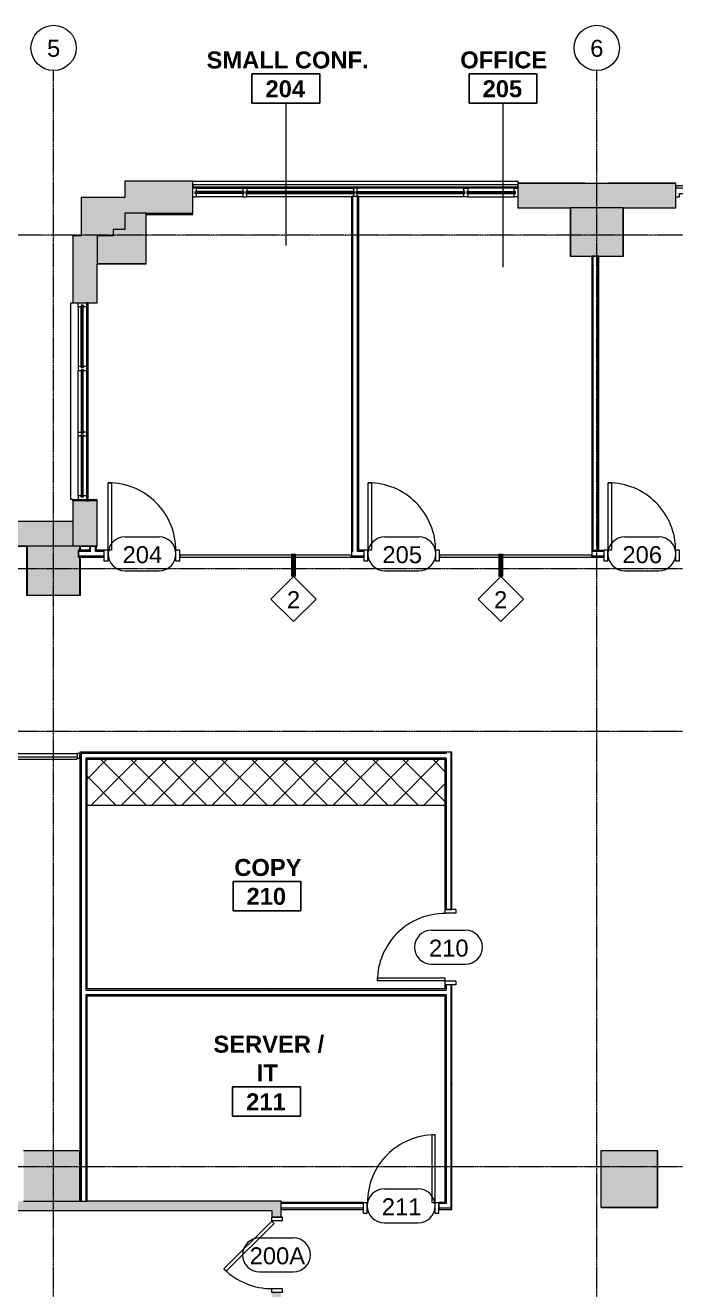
# Model space of a CAD drawing. Header units: inches. Extents: x 920 to 3559, y -583 to 5722.
# Drawn here: x 2613 to 2958, y 5051 to 5722 of the extents above; entities that cross this region are included whole.
import ezdxf

# ---------------------------------------------------------------- set-up
doc = ezdxf.new("R2010")
doc.units = ezdxf.units.IN
doc.header["$MEASUREMENT"] = 0
doc.linetypes.add('Grid Line 1_2_', pattern=[0.875, 0.5, -0.125, 0.125, -0.125])
for name, color, linetype, lineweight in [('1900 Duke Street_2nd Flr_LINKED_dwg', 8, 'Continuous', 9), ('A-AREA-IDEN', 2, 'Continuous', 9), ('A-COLS', 52, 'Continuous', 13), ('A-DOOR', 31, 'Continuous', 13), ('A-DOOR-FRAM', 31, 'Continuous', 20), ('A-DOOR-IDEN', 31, 'Continuous', 9), ('A-GLAZ-CURT', 52, 'Continuous', 9), ('A-GLAZ-CWMG', 51, 'Continuous', 9), ('A-WALL', 113, 'Continuous', 13), ('A-WALL-IDEN', 211, 'Continuous', 9), ('A-WALL-PATT', 111, 'Continuous', 13), ('AE-COLUMN', 7, 'Continuous', 9), ('AE-GLAZING', 7, 'Continuous', 9), ('AE-SILL', 7, 'Continuous', 9), ('AE-WALLS-PATT', 7, 'Continuous', 9), ('AE-WALLS-TENANT', 7, 'Continuous', 9), ('I-WALL', 2, 'Continuous', 13), ('Q-CASE', 31, 'Continuous', 9), ('S-GRID', 1, 'Continuous', 9), ('S-GRID-IDEN', 1, 'Continuous', 9)]:
    doc.layers.add(name, color=color, linetype=linetype, lineweight=lineweight)
doc.styles.add('Swis721 Lt BT', font='swissl.ttf', dxfattribs={"height": 9})
doc.styles.add('Swis721 Lt BT_B', font='', dxfattribs={"height": 9})
doc.styles.get('Swis721 Lt BT_B').set_extended_font_data('Swis721 Lt BT', bold=True)
pattern_1 = [(0, (-27928.1796, 0), (30.72, 7.68), [1.267, -21.773, 1.267, -21.773, -122.88]), (0, (-27928.1796, 0), (30.72, 7.68), [-46.08, 1.267, -44.813, 1.267, -21.773, -53.76]), (0, (-27928.1796, 0), (30.72, 7.68), [-115.2, 1.267, -14.093, 1.267, -37.133]), (120, (-27916.6596, 3.84), (-22.0110751, 22.7643004), [1.267, -21.773, 1.267, -21.773, -122.88]), (120, (-27916.6596, 3.84), (-22.0110751, 22.7643004), [-46.08, 1.267, -44.813, 1.267, -21.773, -53.76]), (120, (-27916.6596, 3.84), (-22.0110751, 22.7643004), [-115.2, 1.267, -14.093, 1.267, -37.133]), (240, (-27912.8196, 19.2), (-8.7089249, -30.4443004), [1.267, -21.773, 1.267, -21.773, -122.88]), (240, (-27912.8196, 19.2), (-8.7089249, -30.4443004), [-46.08, 1.267, -44.813, 1.267, -21.773, -53.76]), (240, (-27912.8196, 19.2), (-8.7089249, -30.4443004), [-115.2, 1.267, -14.093, 1.267, -37.133])]

# ---------------------------------------------------------------- blocks, each defined once
blk = doc.blocks.new('1900 Duke Street_2nd Flr_LINKED_dwg-5565117-FIRST FLOOR CONSTRUCTION')
at = {"layer": 'AE-COLUMN'}
blk.add_hatch(color=256, dxfattribs=at).paths.add_polyline_path([(1748.19, 715.93), (1778.19, 715.93), (1778.19, 745.93), (1778, 745.93), (1778, 716.1), (1748.19, 716.1)], flags=0)
at = {"layer": 'AE-WALLS-PATT'}
h = blk.add_hatch(color=256, dxfattribs=at)
h.paths.add_polyline_path([(1752, 1220.75), (1759.94, 1220.75), (1759.94, 1246.37), (1759.81, 1246.37), (1759.8, 1220.87), (1731.81, 1220.87), (1731.81, 1246.37), (1731.69, 1246.37), (1731.69, 1220.75), (1746.94, 1220.75)], flags=0)
h.paths.add_polyline_path([(1704, 1259.37), (1739.63, 1259.37), (1739.63, 1259.62), (1704, 1259.62)], flags=0)
h.paths.add_polyline_path([(1787.63, 1259.37), (1787.63, 1259.62), (1752, 1259.62), (1752, 1259.37), (1787.08, 1259.37)], flags=0)
h = blk.add_hatch(color=256, dxfattribs=at)
h.paths.add_polyline_path([(1504.67, 1216.75), (1506.81, 1216.75), (1506.81, 1216.87), (1480.91, 1216.87), (1480.91, 1216.75), (1495.56, 1216.75)], flags=0)
h.paths.add_polyline_path([(1531.56, 1242.87), (1531.56, 1243.62), (1506.81, 1243.62), (1506.81, 1242.87)], flags=0)
h = blk.add_hatch(color=256, dxfattribs=at)
h.paths.add_polyline_path([(1471.75, 1040.75), (1471.94, 1040.75), (1471.94, 1061), (1471.75, 1061), (1471.75, 1040.87), (1443.75, 1040.87), (1443.75, 1066.92), (1443.69, 1066.87), (1443.69, 1040.75), (1471.06, 1040.75)], flags=0)
h.paths.add_polyline_path([(1471.94, 1064.75), (1471.94, 1066.87), (1471.75, 1066.87), (1471.75, 1064.75)], flags=0)
h.paths.add_polyline_path([(1480.69, 1091), (1480.69, 1091.62), (1476.16, 1091.62), (1476.16, 1091), (1480.03, 1091)], flags=0)
h.paths.add_polyline_path([(1475.16, 1091), (1475.16, 1091.62), (1468, 1091.62), (1468, 1091), (1471.94, 1091)], flags=0)
at = {"layer": 'AE-COLUMN'}
for p, q in [((1748.19, 716.1), (1748.19, 715.93)), ((1754.19, 716.1), (1754.19, 715.93))]:
    blk.add_line(p, q, dxfattribs=at)
at = {"layer": 'AE-COLUMN', "flags": 128}
for points in [[(1748.19, 715.93), (1778.19, 715.93), (1778.19, 745.93), (1778, 745.93)], [(1748.19, 716.1), (1748.19, 715.93), (1778.19, 715.93), (1778.19, 745.93), (1778, 745.93)], [(1754.19, 715.93), (1778.19, 715.93), (1778.19, 739.93), (1778, 739.93)]]:
    blk.add_lwpolyline(points, dxfattribs=at)
at = {"layer": 'AE-GLAZING'}
for p, q in [((1558.69, 1254.92), (1532.81, 1254.92)), ((1533.19, 1254.92), (1533.19, 1254.32)), ((1558.19, 1255.12), (1533.56, 1255.12)), ((1558.31, 1254.32), (1558.31, 1254.92)), ((1617.28, 1254.92), (1559.69, 1254.92)), ((1560.06, 1254.32), (1560.06, 1254.92)), ((1616.91, 1254.32), (1616.91, 1254.92)), ((1618.28, 1254.92), (1675.87, 1254.92)), ((1618.66, 1254.32), (1618.66, 1254.92)), ((1675.37, 1256.87), (1618.78, 1256.87)), ((1618.78, 1255.12), (1675.37, 1255.12)), ((1675.5, 1254.32), (1675.5, 1254.92)), ((1676.87, 1254.92), (1702.75, 1254.92)), ((1677.25, 1254.32), (1677.25, 1254.92)), ((1677.37, 1255.12), (1702, 1255.12)), ((1702.37, 1254.92), (1702.37, 1254.32)), ((1558.69, 1254.32), (1532.81, 1254.32)), ((1558.19, 1252.37), (1533.56, 1252.37)), ((1617.28, 1254.32), (1559.69, 1254.32)), ((1615.81, 1252.37), (1560.19, 1252.37)), ((1618.28, 1254.32), (1675.87, 1254.32)), ((1618.78, 1254.12), (1675.37, 1254.12)), ((1675.37, 1252.37), (1619.56, 1252.37)), ((1676.87, 1254.32), (1702.75, 1254.32)), ((1677.37, 1252.37), (1702, 1252.37)), ((1472.5, 1194.5), (1472.5, 1194)), ((1472.7, 1161.71), (1472.7, 1194.75)), ((1473.3, 1194.37), (1472.7, 1194.37)), ((1473.3, 1161.71), (1473.3, 1194.75)), ((1473.5, 1194.5), (1473.5, 1194)), ((1470.75, 1194.25), (1470.75, 1162.21)), ((1472.5, 1162.21), (1472.5, 1194.25)), ((1473.5, 1162.21), (1473.5, 1194.25)), ((1473.3, 1162.08), (1472.7, 1162.08)), ((1472.7, 1160.71), (1472.7, 1126.92)), ((1473.3, 1160.33), (1472.7, 1160.33)), ((1473.3, 1160.71), (1473.3, 1126.92)), ((1473.3, 1127.29), (1472.7, 1127.29)), ((1475.16, 1127.42), (1473.5, 1127.42)), ((1472.7, 1125.92), (1472.7, 1092.87)), ((1473.3, 1125.54), (1472.7, 1125.54)), ((1473.3, 1125.92), (1473.3, 1092.87)), ((1473.3, 1093.25), (1472.7, 1093.25))]:
    blk.add_line(p, q, dxfattribs=at)
at = {"layer": 'AE-GLAZING', "flags": 128}
for points in [[(1533.56, 1256.87), (1558.19, 1256.87), (1558.19, 1255.12), (1558.69, 1255.12), (1558.69, 1254.12), (1558.19, 1254.12), (1533.56, 1254.12), (1532.81, 1254.12), (1532.81, 1255.12), (1533.56, 1255.12), (1533.56, 1256.87), (1531.56, 1256.87)], [(1558.19, 1256.87), (1560.19, 1256.87), (1560.19, 1255.12)], [(1616.78, 1254.12), (1617.28, 1254.12), (1617.28, 1255.12), (1616.78, 1255.12), (1560.19, 1255.12), (1559.69, 1255.12), (1559.69, 1254.12), (1560.19, 1254.12), (1616.78, 1254.12), (1616.78, 1252.37)], [(1560.19, 1256.87), (1616.78, 1256.87), (1616.78, 1255.12)], [(1618.78, 1252.37), (1618.78, 1254.12), (1618.28, 1254.12), (1618.28, 1255.12), (1618.78, 1255.12), (1618.78, 1256.87), (1616.78, 1256.87)], [(1677.37, 1254.12), (1677.37, 1252.37), (1675.37, 1252.37), (1675.37, 1254.12), (1675.87, 1254.12), (1675.87, 1255.12), (1675.37, 1255.12), (1675.37, 1256.87), (1677.37, 1256.87)], [(1702, 1256.87), (1677.37, 1256.87), (1677.37, 1255.12), (1676.87, 1255.12), (1676.87, 1254.12), (1677.37, 1254.12), (1702, 1254.12), (1702.75, 1254.12), (1702.75, 1255.12), (1702, 1255.12), (1702, 1256.87), (1704, 1256.87)], [(1787.63, 1252.37), (1789.63, 1252.37), (1789.63, 1254.12), (1814.25, 1254.12), (1814.75, 1254.12), (1814.75, 1255.12), (1814.25, 1255.12), (1814.25, 1256.87), (1789.63, 1256.87)], [(1531.56, 1252.37), (1533.56, 1252.37), (1533.56, 1254.12)], [(1558.19, 1254.12), (1558.19, 1252.37), (1560.19, 1252.37), (1560.19, 1254.12)], [(1704, 1252.37), (1702, 1252.37), (1702, 1254.12)], [(1475.16, 1194), (1473.5, 1194), (1473.5, 1194.75), (1472.5, 1194.75), (1472.5, 1194), (1470.75, 1194), (1470.75, 1196)], [(1475.16, 1162.21), (1473.5, 1162.21), (1473.5, 1161.71), (1472.5, 1161.71), (1472.5, 1162.21), (1470.75, 1162.21), (1470.75, 1160.21)], [(1470.75, 1127.42), (1470.75, 1160.21), (1472.5, 1160.21)], [(1473.5, 1160.21), (1473.5, 1160.71), (1472.5, 1160.71), (1472.5, 1160.21), (1472.5, 1127.42), (1472.5, 1126.92), (1473.5, 1126.92), (1473.5, 1127.42), (1473.5, 1160.21), (1475.16, 1160.21)], [(1470.75, 1125.42), (1470.75, 1127.42), (1472.5, 1127.42)], [(1470.75, 1093.62), (1470.75, 1125.42), (1472.5, 1125.42), (1472.5, 1125.92), (1473.5, 1125.92), (1473.5, 1125.42)], [(1472.5, 1125.42), (1472.5, 1093.62), (1472.5, 1093.12)], [(1473.5, 1093.12), (1473.5, 1093.62), (1473.5, 1125.42), (1475.16, 1125.42)], [(1475.16, 1093.62), (1473.5, 1093.62), (1473.5, 1092.87), (1472.5, 1092.87), (1472.5, 1093.62), (1470.75, 1093.62), (1470.75, 1091.62)]]:
    blk.add_lwpolyline(points, dxfattribs=at)
at = {"layer": 'AE-SILL', "flags": 128}
for points in [[(1531.56, 1260.62), (1704, 1260.62), (1704, 1259.62)], [(1468, 1091.62), (1467, 1091.62), (1467, 1196), (1467.91, 1196)]]:
    blk.add_lwpolyline(points, dxfattribs=at)
at = {"layer": 'AE-WALLS-TENANT'}
for p, q in [((1759.94, 1220.75), (1759.94, 1246.37)), ((1746.94, 1220.75), (1759.94, 1220.75)), ((1480.69, 1066.87), (1480.56, 1066.87))]:
    blk.add_line(p, q, dxfattribs=at)
at = {"layer": 'AE-WALLS-TENANT', "flags": 128}
for points in [[(1739.63, 1259.37), (1739.63, 1259.62), (1704, 1259.62), (1704, 1259.37)], [(1787.63, 1259.37), (1787.63, 1259.62), (1752, 1259.62), (1752, 1259.37)], [(1531.56, 1242.87), (1506.81, 1242.87), (1531.56, 1242.87), (1531.56, 1243.62)], [(1731.69, 1246.37), (1731.69, 1220.75), (1743.19, 1220.75)], [(1480.91, 1216.75), (1506.81, 1216.75), (1506.81, 1216.87)], [(1468, 1091), (1468, 1091.62), (1475.16, 1091.62)], [(1476.16, 1091.62), (1480.69, 1091.62), (1480.69, 1091)], [(1471.94, 1061), (1471.94, 1040.75), (1443.69, 1040.75), (1443.69, 1066.87), (1412, 1066.87)], [(1476.81, 1066.87), (1471.94, 1066.87), (1471.94, 1064.75)]]:
    blk.add_lwpolyline(points, dxfattribs=at)
blk = doc.blocks.new('Single Flush - OTJ_SOLIDFLUSH_ALUM-5854607-FIRST FLOOR CONSTRUCTION')
at = {"layer": 'A-DOOR', "lineweight": 20}
for p, q in [((-7.42, 27.82), (-8.65, 26.59)), ((17.91, 2.5), (-7.42, 27.82)), ((-8.65, 26.59), (16.67, 1.26)), ((16.67, 1.26), (17.91, 2.5))]:
    blk.add_line(p, q, dxfattribs=at)
at = {"layer": 'A-DOOR', "lineweight": 9}
blk.add_arc((17.91, 2.5), 35.81, 135, 180.5, dxfattribs=at)
at = {"layer": 'A-DOOR-FRAM'}
for p, q in [((-20, -3.25), (-20, 2.5)), ((-20, 2.5), (-18, 2.5)), ((-18, -3.25), (-18, 2.5)), ((18, -3.25), (18, 2.5)), ((18, 2.5), (20, 2.5)), ((20, -3.25), (20, 2.5)), ((-20, -3.25), (-18, -3.25)), ((18, -3.25), (20, -3.25))]:
    blk.add_line(p, q, dxfattribs=at)
blk = doc.blocks.new('Single Flush - OTJ_SOLIDFLUSH_ALUM-5854609-FIRST FLOOR CONSTRUCTION')
at = {"layer": 'A-DOOR', "lineweight": 20}
for p, q in [((16.15625, -1.875), (17.90625, -1.875)), ((16.15625, -37.6875), (16.15625, -1.875)), ((17.90625, -1.875), (17.90625, -37.6875)), ((17.90625, -37.6875), (16.15625, -37.6875))]:
    blk.add_line(p, q, dxfattribs=at)
at = {"layer": 'A-DOOR', "lineweight": 9}
blk.add_arc((17.90625, -1.875), 35.8125, 179.5, 270, dxfattribs=at)
at = {"layer": 'A-DOOR-FRAM'}
for p, q in [((-20, 3.875), (-20, -1.875)), ((-20, 3.875), (-18, 3.875)), ((-18, 3.875), (-18, -1.875)), ((18.000004, 3.875), (18.000004, -1.875)), ((18.000004, 3.875), (20.000004, 3.875)), ((20.000004, 3.875), (20.000004, -1.875)), ((-20, -1.875), (-18, -1.875)), ((18.000004, -1.875), (20.000004, -1.875))]:
    blk.add_line(p, q, dxfattribs=at)
blk = doc.blocks.new('Single Flush - OTJ_SOLIDFLUSH_ALUM-5854608-FIRST FLOOR CONSTRUCTION')
at = {"layer": 'A-DOOR', "lineweight": 20}
for p, q in [((16.15625, 37.6875), (16.15625, 1.875)), ((17.90625, 37.6875), (16.15625, 37.6875)), ((17.90625, 1.875), (17.90625, 37.6875)), ((16.15625, 1.875), (17.90625, 1.875))]:
    blk.add_line(p, q, dxfattribs=at)
at = {"layer": 'A-DOOR', "lineweight": 9}
blk.add_arc((17.90625, 1.875), 35.8125, 90, 180.5, dxfattribs=at)
at = {"layer": 'A-DOOR-FRAM'}
for p, q in [((-20, -3.875), (-20, 1.875)), ((-20, 1.875), (-18, 1.875)), ((-18, -3.875), (-18, 1.875)), ((18.000004, -3.875), (18.000004, 1.875)), ((18.000004, 1.875), (20.000004, 1.875)), ((20.000004, -3.875), (20.000004, 1.875)), ((-20, -3.875), (-18, -3.875)), ((18.000004, -3.875), (20.000004, -3.875))]:
    blk.add_line(p, q, dxfattribs=at)
blk = doc.blocks.new('System Panel - Glazed-6073226-FIRST FLOOR CONSTRUCTION')
at = {"layer": 'A-GLAZ-CURT', "lineweight": 13}
for p, q in [((45.5625, -0.75), (-45.5625, -0.75)), ((-45.5625, -0.75), (-45.5625, -1.75)), ((-45.5625, -1.75), (45.5625, -1.75)), ((45.5625, -1.75), (45.5625, -0.75))]:
    blk.add_line(p, q, dxfattribs=at)
blk = doc.blocks.new('System Panel - Glazed-6073829-FIRST FLOOR CONSTRUCTION')
at = {"layer": 'A-GLAZ-CURT', "lineweight": 13}
for p, q in [((40.375, -0.75), (-40.375, -0.75)), ((-40.375, -0.75), (-40.375, -1.75)), ((-40.375, -1.75), (40.375, -1.75)), ((40.375, -1.75), (40.375, -0.75))]:
    blk.add_line(p, q, dxfattribs=at)
blk = doc.blocks.new('C-Counter Top - ADJ HEIGHT-5951094-FIRST FLOOR CONSTRUCTION')
at = {"layer": 'Q-CASE'}
h = blk.add_hatch(dxfattribs=at)
h.set_pattern_fill('FP_3', color=256, style=0, pattern_type=2)
h.set_pattern_definition([(45, (-30620.101, -5333.373), (-8.012227, 8.012227), []), (135, (-30620.101, -5333.373), (-8.012227, -8.012227), [])])
h.paths.add_polyline_path([(143.7, -25), (143.7, -0.75), (-46.01, -0.75), (-46.01, -25), (119.45, -25)], flags=0)
blk.add_line((-46.01, -25), (143.7, -25), dxfattribs=at)
blk = doc.blocks.new('System Panel - Glazed-6062658-FIRST FLOOR CONSTRUCTION')
at = {"layer": 'A-GLAZ-CURT', "lineweight": 13}
for p, q in [((86.21875, 1.75), (-86.21875, 1.75)), ((-86.21875, 1.75), (-86.21875, 0.75)), ((-86.21875, 0.75), (86.21875, 0.75)), ((86.21875, 0.75), (86.21875, 1.75))]:
    blk.add_line(p, q, dxfattribs=at)
blk = doc.blocks.new('System Panel - Glazed-6073935-FIRST FLOOR CONSTRUCTION')
at = {"layer": 'A-GLAZ-CURT', "lineweight": 13}
for p, q in [((52.5, 1.75), (-52.5, 1.75)), ((-52.5, 1.75), (-52.5, 0.75)), ((-52.5, 0.75), (52.5, 0.75)), ((52.5, 0.75), (52.5, 1.75))]:
    blk.add_line(p, q, dxfattribs=at)
blk = doc.blocks.new('System Panel - Glazed-6261436-FIRST FLOOR CONSTRUCTION')
at = {"layer": 'A-GLAZ-CURT', "lineweight": 13}
for p, q in [((23.25, 1.75), (-23.25, 1.75)), ((-23.25, 1.75), (-23.25, 0.75)), ((-23.25, 0.75), (23.25, 0.75)), ((23.25, 0.75), (23.25, 1.75))]:
    blk.add_line(p, q, dxfattribs=at)
blk = doc.blocks.new('Rectangular Mullion - 1_5_ x 2_5_ rectangular-6261247-FIRST FLOOR CONSTRUCTION')
at = {"layer": 'A-GLAZ-CWMG'}
blk.add_line((30522.34, 5335.75), (30568.84, 5335.75), dxfattribs=at)
blk = doc.blocks.new('Rectangular Mullion - 1_5_ x 2_5_ rectangular-6260305-FIRST FLOOR CONSTRUCTION')
at = {"layer": 'A-GLAZ-CWMG', "lineweight": 20}
for p, q in [((0, 1.25), (-1.5, 1.25)), ((-1.5, 1.25), (-1.5, -1.25)), ((0, -1.25), (0, 1.25)), ((-1.5, -1.25), (0, -1.25))]:
    blk.add_line(p, q, dxfattribs=at)
blk = doc.blocks.new('Grid - Grid Head - Circle-50561-FIRST FLOOR CONSTRUCTION')
at = {"layer": 'S-GRID-IDEN'}
blk.add_circle((0, 0), 0.125, dxfattribs=at)
blk = doc.blocks.new('Room Tag - Room Name and Number-3379422-FIRST FLOOR CONSTRUCTION')
at = {"layer": 'A-AREA-IDEN'}
for p, q in [((-0.1881, -0.1636), (-0.1881, -0.0018)), ((-0.1881, -0.0018), (0.1869, -0.0018)), ((0.1869, -0.0018), (-0.1881, -0.0018)), ((-0.1881, -0.0018), (-0.1881, -0.1636)), ((0.1869, -0.0018), (0.1869, -0.1636)), ((0.1869, -0.1636), (0.1869, -0.0018)), ((0.1869, -0.1636), (-0.1881, -0.1636)), ((-0.1881, -0.1636), (0.1869, -0.1636))]:
    blk.add_line(p, q, dxfattribs=at)
blk = doc.blocks.new('Door Tag - Door Tag-41184-FIRST FLOOR CONSTRUCTION')
at = {"layer": 'A-DOOR-IDEN'}
for p, q in [((-0.09375, 0.09375), (0.09375, 0.09375)), ((-0.09375, -0.09375), (0.09375, -0.09375))]:
    blk.add_line(p, q, dxfattribs=at)
for centre, start, end in [((-0.09375, 0), 90, 270), ((0.09375, 0), 270, 90)]:
    blk.add_arc(centre, 0.09375, start, end, dxfattribs=at)
blk = doc.blocks.new('Wall Tag - 1_4_-62626-FIRST FLOOR CONSTRUCTION')
at = {"layer": 'A-WALL-IDEN'}
for p, q in [((-0.125, 0), (0, 0.125)), ((0, 0.125), (0.125, 0)), ((-0.125, 0), (0, -0.125)), ((0, -0.125), (0.125, 0))]:
    blk.add_line(p, q, dxfattribs=at)

msp = doc.modelspace()

# ---------------------------------------------------------------- hatches: boundary and pattern name
at = {"layer": 'A-COLS'}
msp.add_hatch(color=250, dxfattribs=at).paths.add_polyline_path([(2924.56, 5094.91), (2948.37, 5094.91), (2948.37, 5124.91), (2918.37, 5124.91), (2918.37, 5094.91), (2918.56, 5094.91)], flags=0)
at = {"layer": 'A-WALL'}
for points in [[(2909.99, 5599.69), (2930.18, 5599.69), (2930.18, 5625.19), (2902.18, 5625.19), (2902.18, 5599.69), (2904.18, 5599.69)], [(2677.18, 5595.69), (2677.18, 5622.44), (2665.93, 5622.44), (2665.93, 5613.69), (2659.78, 5613.69), (2659.78, 5610.44), (2651.28, 5610.44), (2651.28, 5595.69), (2676.92, 5595.69)], [(2640.18, 5419.69), (2642.12, 5419.69), (2642.12, 5439.81), (2641.43, 5439.81), (2641.43, 5443.56), (2642.12, 5443.56), (2642.12, 5445.73), (2614.12, 5445.69), (2614.12, 5419.69), (2616.18, 5419.69)], [(2640.18, 5098.14), (2642.16, 5098.14), (2642.16, 5124.89), (2612.28, 5124.89), (2612.28, 5098.14), (2616.18, 5098.14)]]:
    msp.add_hatch(color=250, dxfattribs=at).paths.add_polyline_path(points, flags=0)
at = {"layer": 'A-WALL-PATT', "lineweight": 9}
for points in [[(2675.04, 5622.44), (2701.93, 5622.44), (2701.93, 5639.44), (2665.93, 5639.44), (2665.93, 5622.44), (2666.31, 5622.44)], [(2874.37, 5625.19), (2957.99, 5625.19), (2957.99, 5638.19), (2874.37, 5638.19), (2874.37, 5625.69)], [(2651.06, 5610.44), (2659.78, 5610.44), (2659.78, 5630.69), (2642.78, 5630.69), (2642.78, 5610.44), (2651.04, 5610.44)], [(2665.93, 5613.69), (2665.93, 5630.69), (2659.78, 5630.69), (2659.78, 5613.69), (2661.66, 5613.69)], [(2743.81, 5093.14), (2748.81, 5093.14), (2748.81, 5098.14), (2218.93, 5098.14), (2218.93, 5093.14), (2734.75, 5093.14)]]:
    msp.add_hatch(color=7, dxfattribs=at).paths.add_polyline_path(points, flags=0)
h = msp.add_hatch(dxfattribs=at)
h.set_pattern_fill('FP_2', color=256, style=0, pattern_type=2)
h.set_pattern_definition(pattern_1)
h.paths.add_polyline_path([(2786.18, 5443.56), (2786.81, 5443.56), (2786.81, 5631.19), (2786.18, 5631.19), (2786.18, 5552.36)], flags=0)
h = msp.add_hatch(dxfattribs=at)
h.set_pattern_fill('FP_2', color=256, style=0, pattern_type=2)
h.set_pattern_definition(pattern_1)
h.paths.add_polyline_path([(2789.93, 5443.56), (2789.93, 5631.19), (2789.31, 5631.19), (2789.31, 5443.56)], flags=0)
h = msp.add_hatch(color=7, dxfattribs=at)
h.paths.add_polyline_path([(2651.28, 5445.73), (2651.28, 5469.81), (2638.28, 5469.81), (2638.28, 5445.73), (2651.06, 5445.73)], flags=0)
h.paths.add_polyline_path([(2638.28, 5574.81), (2651.28, 5574.81), (2651.28, 5610.44), (2638.28, 5610.44), (2638.28, 5595.56)], flags=0)
h = msp.add_hatch(dxfattribs=at)
h.set_pattern_fill('FP_2', color=256, style=0, pattern_type=2)
h.set_pattern_definition(pattern_1)
h.paths.add_polyline_path([(2913.56, 5443.56), (2914.18, 5443.56), (2914.18, 5599.56), (2913.56, 5599.56), (2913.56, 5445.81)], flags=0)
h = msp.add_hatch(dxfattribs=at)
h.set_pattern_fill('FP_2', color=256, style=0, pattern_type=2)
h.set_pattern_definition(pattern_1)
h.paths.add_polyline_path([(2916.68, 5443.56), (2917.31, 5443.56), (2917.31, 5599.56), (2916.68, 5599.56), (2916.68, 5445.81)], flags=0)
h = msp.add_hatch(color=7, dxfattribs=at)
h.paths.add_polyline_path([(2614.06, 5445.73), (2638.28, 5445.73), (2638.28, 5458.73), (2582.27, 5458.73), (2582.27, 5445.73), (2613.96, 5445.73)], flags=0)
h.paths.add_polyline_path([(2498.37, 5445.73), (2525.84, 5445.73), (2525.84, 5458.73), (2496.25, 5458.73), (2496.25, 5445.73)], flags=0)
h.paths.add_polyline_path([(2314.75, 5445.73), (2314.72, 5458.73), (2282.62, 5458.73), (2282.62, 5445.73), (2313.99, 5445.73)], flags=0)
h.paths.add_polyline_path([(2397.99, 5445.73), (2400.25, 5445.73), (2400.25, 5458.73), (2370.29, 5458.73), (2370.29, 5445.73), (2370.37, 5445.73)], flags=0)
h = msp.add_hatch(dxfattribs=at)
h.set_pattern_fill('FP_2', color=256, style=0, pattern_type=2)
h.set_pattern_definition(pattern_1)
h.paths.add_polyline_path([(2913.56, 5442.94), (2920.06, 5442.94), (2920.06, 5443.56), (2913.56, 5443.56)], flags=0)
h.paths.add_polyline_path([(2960.06, 5442.94), (2968.58, 5442.94), (2968.58, 5443.56), (2960.06, 5443.56)], flags=0)
h.paths.add_polyline_path([(2651.06, 5442.94), (2655.06, 5442.94), (2655.06, 5443.56), (2650.31, 5443.56), (2650.31, 5442.94)], flags=0)
h.paths.add_polyline_path([(2642.31, 5442.94), (2647.81, 5442.94), (2647.81, 5443.56), (2641.43, 5443.56), (2641.43, 5442.94), (2642.12, 5442.94)], flags=0)
h.paths.add_polyline_path([(2786.18, 5442.94), (2786.81, 5442.94), (2786.81, 5443.56), (2786.18, 5443.56)], flags=0)
h.paths.add_polyline_path([(2789.31, 5442.94), (2792.81, 5442.94), (2792.81, 5443.56), (2789.31, 5443.56)], flags=0)
h = msp.add_hatch(dxfattribs=at)
h.set_pattern_fill('FP_2', color=256, style=0, pattern_type=2)
h.set_pattern_definition(pattern_1)
h.paths.add_polyline_path([(2642.16, 5098.14), (2642.78, 5098.14), (2642.78, 5336.37), (2642.16, 5336.37), (2642.16, 5098.17)], flags=0)
h = msp.add_hatch(dxfattribs=at)
h.set_pattern_fill('FP_2', color=256, style=0, pattern_type=2)
h.set_pattern_definition(pattern_1)
h.paths.add_polyline_path([(2645.91, 5335.75), (2835.62, 5335.75), (2835.62, 5336.37), (2642.78, 5336.37), (2642.78, 5335.75), (2645.28, 5335.75)], flags=0)
h = msp.add_hatch(dxfattribs=at)
h.set_pattern_fill('FP_2', color=256, style=0, pattern_type=2)
h.set_pattern_definition(pattern_1)
h.paths.add_polyline_path([(2839.37, 5093.77), (2839.37, 5212.91), (2838.75, 5212.91), (2838.75, 5093.77)], flags=0)
h.paths.add_polyline_path([(2839.37, 5252.91), (2839.37, 5336.37), (2838.75, 5336.37), (2838.75, 5252.91)], flags=0)
h = msp.add_hatch(dxfattribs=at)
h.set_pattern_fill('FP_2', color=256, style=0, pattern_type=2)
h.set_pattern_definition(pattern_1)
h.paths.add_polyline_path([(2645.28, 5098.14), (2645.91, 5098.14), (2645.91, 5207.66), (2645.28, 5207.66), (2645.28, 5098.17)], flags=0)
h.paths.add_polyline_path([(2645.91, 5210.16), (2645.91, 5333.25), (2645.28, 5333.25), (2645.28, 5210.16), (2645.34, 5210.16)], flags=0)
h = msp.add_hatch(dxfattribs=at)
h.set_pattern_fill('FP_2', color=256, style=0, pattern_type=2)
h.set_pattern_definition(pattern_1)
h.paths.add_polyline_path([(2777.85, 5332.62), (2835.62, 5332.62), (2835.62, 5333.25), (2645.91, 5333.25), (2645.91, 5332.62)], flags=0)
h = msp.add_hatch(dxfattribs=at)
h.set_pattern_fill('FP_2', color=256, style=0, pattern_type=2)
h.set_pattern_definition(pattern_1)
h.paths.add_polyline_path([(2777.85, 5210.16), (2835.62, 5210.16), (2835.62, 5210.79), (2645.91, 5210.79), (2645.91, 5210.16)], flags=0)
h = msp.add_hatch(dxfattribs=at)
h.set_pattern_fill('FP_2', color=256, style=0, pattern_type=2)
h.set_pattern_definition(pattern_1)
h.paths.add_polyline_path([(2645.91, 5207.04), (2835.62, 5207.04), (2835.62, 5207.66), (2645.91, 5207.66)], flags=0)
h = msp.add_hatch(color=7, dxfattribs=at)
h.paths.add_polyline_path([(2743.81, 4793.08), (2748.81, 4793.08), (2748.81, 5049.64), (2743.81, 5049.64), (2743.81, 4811.78)], flags=0)
h.paths.add_polyline_path([(2746.75, 5089.64), (2748.81, 5089.64), (2748.81, 5093.14), (2743.81, 5093.14), (2743.81, 5089.64)], flags=0)
h = msp.add_hatch(dxfattribs=at)
h.set_pattern_fill('FP_2', color=256, style=0, pattern_type=2)
h.set_pattern_definition(pattern_1)
h.paths.add_polyline_path([(2835.62, 5096.89), (2835.62, 5097.52), (2832.5, 5097.52), (2832.5, 5096.89)], flags=0)
h.paths.add_polyline_path([(2748.81, 5096.89), (2792.5, 5096.89), (2792.5, 5097.52), (2748.81, 5097.52)], flags=0)

# ---------------------------------------------------------------- linework, layer by layer
at = {"layer": 'A-AREA-IDEN'}
for p, q in [((2751.44, 5605.35), (2751.42, 5680.81)), ((2866.54, 5593.74), (2866.53, 5680.85))]:
    msp.add_line(p, q, dxfattribs=at)
at = {"layer": 'A-COLS', "color": 8, "lineweight": 20}
for p, q in [((2948.37, 5124.91), (2918.37, 5124.91)), ((2918.37, 5124.91), (2918.37, 5094.91)), ((2948.37, 5094.91), (2948.37, 5124.91)), ((2918.37, 5094.91), (2948.37, 5094.91))]:
    msp.add_line(p, q, dxfattribs=at)
at = {"layer": 'A-WALL', "color": 8, "lineweight": 20}
for p, q in [((2701.93, 5639.44), (2665.93, 5639.44)), ((2665.93, 5639.44), (2665.93, 5630.69)), ((2701.93, 5622.44), (2701.93, 5639.44)), ((2957.99, 5638.19), (2874.37, 5638.19)), ((2874.37, 5638.19), (2874.37, 5625.19)), ((2957.99, 5625.19), (2957.99, 5638.19)), ((2665.93, 5630.69), (2642.78, 5630.69)), ((2642.78, 5630.69), (2642.78, 5610.44)), ((2874.37, 5625.19), (2902.18, 5625.19)), ((2902.18, 5625.19), (2902.18, 5599.69)), ((2930.18, 5625.19), (2957.99, 5625.19)), ((2930.18, 5599.69), (2930.18, 5625.19)), ((2677.18, 5622.44), (2701.93, 5622.44)), ((2677.18, 5595.69), (2677.18, 5622.44)), ((2642.78, 5610.44), (2638.28, 5610.44)), ((2638.28, 5610.44), (2638.28, 5574.81)), ((2902.18, 5599.69), (2930.18, 5599.69)), ((2651.28, 5574.81), (2651.28, 5595.69)), ((2651.28, 5595.69), (2677.18, 5595.69)), ((2638.28, 5574.81), (2651.28, 5574.81)), ((2651.28, 5469.81), (2638.28, 5469.81)), ((2638.28, 5469.81), (2638.28, 5445.73)), ((2651.28, 5445.73), (2651.28, 5469.81)), ((2638.28, 5458.73), (2582.27, 5458.73)), ((2582.27, 5445.73), (2614.12, 5445.73)), ((2614.12, 5445.73), (2614.12, 5419.69)), ((2642.12, 5445.73), (2651.28, 5445.73)), ((2642.12, 5443.56), (2642.12, 5445.73)), ((2642.12, 5419.69), (2642.12, 5439.81)), ((2614.12, 5419.69), (2642.12, 5419.69)), ((2642.16, 5124.89), (2612.28, 5124.89))]:
    msp.add_line(p, q, dxfattribs=at)
at = {"layer": 'A-WALL'}
for p, q in [((2786.81, 5442.94), (2786.81, 5631.19)), ((2789.31, 5442.94), (2789.31, 5631.19)), ((2914.18, 5443.56), (2914.18, 5599.56)), ((2916.68, 5443.56), (2916.68, 5599.56)), ((2647.81, 5442.94), (2641.43, 5442.94)), ((2647.81, 5442.94), (2647.81, 5445.69)), ((2650.31, 5442.94), (2650.31, 5445.69)), ((2655.06, 5442.94), (2650.31, 5442.94)), ((2786.81, 5442.94), (2786.18, 5442.94)), ((2792.81, 5442.94), (2789.31, 5442.94)), ((2920.06, 5442.94), (2913.56, 5442.94)), ((2655.06, 5440.44), (2641.43, 5440.44)), ((2792.81, 5440.44), (2786.18, 5440.44)), ((2920.06, 5440.44), (2913.56, 5440.44)), ((2642.78, 5335.75), (2642.78, 5098.14)), ((2836.25, 5335.75), (2642.78, 5335.75)), ((2836.25, 5336.37), (2836.25, 5335.75)), ((2838.75, 5336.37), (2838.75, 5252.91)), ((2645.28, 5333.25), (2645.28, 5210.16)), ((2836.25, 5333.25), (2645.28, 5333.25)), ((2836.25, 5333.25), (2836.25, 5252.91)), ((2645.28, 5210.16), (2836.25, 5210.16)), ((2836.25, 5207.66), (2645.28, 5207.66)), ((2645.28, 5207.66), (2645.28, 5098.14)), ((2836.25, 5212.91), (2836.25, 5210.16)), ((2836.25, 5207.66), (2836.25, 5096.89)), ((2838.75, 5212.91), (2838.75, 5094.39)), ((2642.16, 5124.89), (2642.16, 5098.14)), ((2642.16, 5098.14), (2645.91, 5098.14)), ((2792.5, 5096.89), (2748.81, 5096.89)), ((2792.5, 5094.39), (2748.81, 5094.39)), ((2836.25, 5096.89), (2832.5, 5096.89)), ((2838.75, 5094.39), (2832.5, 5094.39))]:
    msp.add_line(p, q, dxfattribs=at)
at = {"layer": 'A-WALL', "lineweight": 9}
for p, q in [((2930.18, 5625.19), (2902.18, 5625.19)), ((2677.18, 5622.44), (2665.93, 5622.44)), ((2665.93, 5622.44), (2665.93, 5613.69)), ((2659.78, 5610.44), (2651.28, 5610.44)), ((2651.28, 5610.44), (2651.28, 5595.69)), ((2665.93, 5613.69), (2659.78, 5613.69)), ((2659.78, 5613.69), (2659.78, 5610.44)), ((2638.28, 5445.73), (2614.12, 5445.73)), ((2642.12, 5445.73), (2638.28, 5445.73)), ((2641.43, 5442.94), (2641.43, 5443.56)), ((2641.43, 5443.56), (2642.12, 5443.56)), ((2641.43, 5440.44), (2641.43, 5442.94)), ((2641.43, 5439.81), (2641.43, 5440.44)), ((2642.12, 5439.81), (2641.43, 5439.81)), ((2642.16, 5098.14), (2642.16, 5124.89)), ((2612.28, 5098.14), (2642.16, 5098.14))]:
    msp.add_line(p, q, dxfattribs=at)
at = {"layer": 'A-WALL-IDEN', "lineweight": 90}
for p, q in [((2755.41, 5441.69), (2755.41, 5429.69)), ((2865.23, 5441.69), (2865.23, 5429.69))]:
    msp.add_line(p, q, dxfattribs=at)
at = {"layer": 'A-WALL-IDEN'}
for p, q in [((2755.41, 5441.69), (2755.41, 5429.69)), ((2865.23, 5441.69), (2865.23, 5429.69))]:
    msp.add_line(p, q, dxfattribs=at)
at = {"layer": 'I-WALL'}
for p, q in [((2786.18, 5631.19), (2786.18, 5439.81)), ((2789.93, 5631.19), (2786.18, 5631.19)), ((2789.93, 5443.56), (2789.93, 5631.19)), ((2913.56, 5599.56), (2913.56, 5439.81)), ((2917.31, 5599.56), (2913.56, 5599.56)), ((2917.31, 5443.56), (2917.31, 5599.56)), ((2647.18, 5443.56), (2642.12, 5443.56)), ((2647.18, 5445.69), (2647.18, 5443.56)), ((2650.93, 5445.69), (2647.18, 5445.69)), ((2650.93, 5443.56), (2650.93, 5445.69)), ((2655.06, 5443.56), (2650.93, 5443.56)), ((2655.06, 5439.81), (2655.06, 5443.56)), ((2792.81, 5443.56), (2789.93, 5443.56)), ((2792.81, 5439.81), (2792.81, 5443.56)), ((2913.56, 5443.56), (2920.06, 5443.56)), ((2920.06, 5439.81), (2920.06, 5443.56)), ((2642.12, 5439.81), (2655.06, 5439.81)), ((2786.18, 5439.81), (2792.81, 5439.81)), ((2913.56, 5439.81), (2920.06, 5439.81)), ((2642.16, 5336.37), (2642.16, 5124.89)), ((2839.37, 5336.37), (2642.16, 5336.37)), ((2839.37, 5252.91), (2839.37, 5336.37)), ((2645.91, 5210.79), (2645.91, 5332.62)), ((2645.91, 5332.62), (2835.62, 5332.62)), ((2835.62, 5332.62), (2835.62, 5252.91)), ((2835.62, 5252.91), (2839.37, 5252.91)), ((2835.62, 5210.79), (2645.91, 5210.79)), ((2645.91, 5207.04), (2835.62, 5207.04)), ((2645.91, 5098.14), (2645.91, 5207.04)), ((2839.37, 5212.91), (2835.62, 5212.91)), ((2835.62, 5212.91), (2835.62, 5210.79)), ((2835.62, 5207.04), (2835.62, 5097.52)), ((2839.37, 5093.77), (2839.37, 5212.91)), ((2792.5, 5097.52), (2748.81, 5097.52)), ((2748.81, 5093.77), (2792.5, 5093.77)), ((2792.5, 5093.77), (2792.5, 5097.52)), ((2835.62, 5097.52), (2832.5, 5097.52)), ((2832.5, 5097.52), (2832.5, 5093.77)), ((2832.5, 5093.77), (2839.37, 5093.77))]:
    msp.add_line(p, q, dxfattribs=at)
at = {"layer": 'I-WALL', "lineweight": 9}
for p, q in [((2642.12, 5443.56), (2641.43, 5443.56)), ((2641.43, 5443.56), (2641.43, 5439.81)), ((2641.43, 5439.81), (2642.12, 5439.81))]:
    msp.add_line(p, q, dxfattribs=at)
at = {"layer": 'I-WALL', "color": 8, "lineweight": 20}
for p, q in [((2218.31, 5093.14), (2743.81, 5093.14)), ((2748.81, 5098.14), (2645.91, 5098.14)), ((2743.81, 5093.14), (2743.81, 5089.64)), ((2748.81, 5089.64), (2748.81, 5098.14)), ((2743.81, 5089.64), (2748.81, 5089.64))]:
    msp.add_line(p, q, dxfattribs=at)
at = {"layer": 'S-GRID', "linetype": 'Grid Line 1_2_'}
for p, q in [((2628.18, 4277.77), (2628.18, 5698.13)), ((2916.18, 4277.77), (2916.18, 5698.13)), ((3517.24, 5610.71), (1847.48, 5610.71)), ((3518.09, 5433.71), (1847.48, 5433.71)), ((3518.09, 5347.34), (1847.48, 5347.34)), ((3518.09, 5116.45), (1847.48, 5116.45))]:
    msp.add_line(p, q, dxfattribs=at)

# ---------------------------------------------------------------- block references
at = {"layer": '1900 Duke Street_2nd Flr_LINKED_dwg', "color": 7}
msp.add_blockref('1900 Duke Street_2nd Flr_LINKED_dwg-5565117-FIRST FLOOR CONSTRUCTION', (1170.37, 4378.81), dxfattribs=at)
at = {"layer": 'A-AREA-IDEN', "xscale": 95.99999999999994, "yscale": 95.99999999999994, "zscale": 95.99999999999994}
for p in [(2751.41, 5696.51), (2866.52, 5696.55), (2741.35, 5268.01), (2741.16, 5158.97)]:
    msp.add_blockref('Room Tag - Room Name and Number-3379422-FIRST FLOOR CONSTRUCTION', p, dxfattribs=at)
at = {"layer": 'A-DOOR'}
for name, p, rotation in [('Single Flush - OTJ_SOLIDFLUSH_ALUM-5854609-FIRST FLOOR CONSTRUCTION', (2675.06, 5441.69), 180), ('Single Flush - OTJ_SOLIDFLUSH_ALUM-5854609-FIRST FLOOR CONSTRUCTION', (2812.81, 5441.69), 180), ('Single Flush - OTJ_SOLIDFLUSH_ALUM-5854609-FIRST FLOOR CONSTRUCTION', (2940.06, 5441.69), 180), ('Single Flush - OTJ_SOLIDFLUSH_ALUM-5854609-FIRST FLOOR CONSTRUCTION', (2837.5, 5232.91), 270), ('Single Flush - OTJ_SOLIDFLUSH_ALUM-5854607-FIRST FLOOR CONSTRUCTION', (2746.31, 5069.64), 90)]:
    msp.add_blockref(name, p, dxfattribs=dict(at, rotation=rotation))
msp.add_blockref('Single Flush - OTJ_SOLIDFLUSH_ALUM-5854608-FIRST FLOOR CONSTRUCTION', (2812.5, 5095.64), dxfattribs=at)
at = {"layer": 'A-DOOR-IDEN', "xscale": 95.99999999999994, "yscale": 95.99999999999994, "zscale": 95.99999999999994}
for p in [(2675.06, 5441.69), (2812.81, 5441.69), (2940.06, 5441.69), (2837.5, 5232.91), (2812.5, 5095.64), (2746.31, 5069.64)]:
    msp.add_blockref('Door Tag - Door Tag-41184-FIRST FLOOR CONSTRUCTION', p, dxfattribs=at)
at = {"layer": 'A-GLAZ-CURT'}
for name, p in [('System Panel - Glazed-6062658-FIRST FLOOR CONSTRUCTION', (2788.15, 5635.69)), ('System Panel - Glazed-6062658-FIRST FLOOR CONSTRUCTION', (3044.21, 5635.19)), ('System Panel - Glazed-6073226-FIRST FLOOR CONSTRUCTION', (2740.62, 5441.69)), ('System Panel - Glazed-6073829-FIRST FLOOR CONSTRUCTION', (2873.18, 5441.69))]:
    msp.add_blockref(name, p, dxfattribs=at)
for name, p, rotation in [('System Panel - Glazed-6073935-FIRST FLOOR CONSTRUCTION', (2644.78, 5522.31), 270), ('System Panel - Glazed-6261436-FIRST FLOOR CONSTRUCTION', (2617.41, 5334.5), 180)]:
    msp.add_blockref(name, p, dxfattribs=dict(at, rotation=rotation))
at = {"layer": 'A-GLAZ-CWMG'}
for name, p in [('Rectangular Mullion - 1_5_ x 2_5_ rectangular-6261247-FIRST FLOOR CONSTRUCTION', (-27928.18, 0)), ('Rectangular Mullion - 1_5_ x 2_5_ rectangular-6260305-FIRST FLOOR CONSTRUCTION', (2642.16, 5334.5))]:
    msp.add_blockref(name, p, dxfattribs=at)
at = {"layer": 'A-WALL-IDEN', "xscale": 95.99999999999994, "yscale": 95.99999999999994, "zscale": 95.99999999999994}
for p in [(2755.41, 5417.69), (2865.23, 5417.69)]:
    msp.add_blockref('Wall Tag - 1_4_-62626-FIRST FLOOR CONSTRUCTION', p, dxfattribs=at)
at = {"layer": 'Q-CASE'}
msp.add_blockref('C-Counter Top - ADJ HEIGHT-5951094-FIRST FLOOR CONSTRUCTION', (2691.92, 5333.37), dxfattribs=at)
at = {"layer": 'S-GRID-IDEN', "xscale": 95.99999999999994, "yscale": 95.99999999999994, "zscale": 95.99999999999994}
for p in [(2628.18, 5710.13), (2916.18, 5710.13)]:
    msp.add_blockref('Grid - Grid Head - Circle-50561-FIRST FLOOR CONSTRUCTION', p, dxfattribs=at)

# ---------------------------------------------------------------- texts
at = {"layer": 'A-AREA-IDEN', "char_height": 9, "attachment_point": 1, "style": 'Swis721 Lt BT_B'}
for s, insert, width in [('SMALL CONF.', (2709.3, 5708.23), 101.808), ('OFFICE', (2843.78, 5708.27), 54.843), ('204', (2740.52, 5692.91), 25.452), ('205', (2855.62, 5692.95), 25.452), ('COPY', (2723.98, 5279.73), 41.814), ('210', (2730.45, 5264.41), 25.452), ('SERVER /', (2712.92, 5185.96), 68.175), ('IT', (2735.92, 5170.71), 12.423), ('211', (2730.27, 5155.37), 25.452)]:
    msp.add_mtext(s, dxfattribs=dict(at, insert=insert, width=width))
at = {"layer": 'A-DOOR-IDEN', "char_height": 9, "attachment_point": 1, "style": 'Swis721 Lt BT'}
for s, insert, width in [('204', (2664.75, 5445.71), 24.543), ('205', (2802.5, 5445.71), 24.543), ('206', (2929.75, 5445.71), 24.543), ('210', (2827.2, 5236.94), 24.543), ('211', (2802.2, 5099.66), 24.543), ('200A', (2732.13, 5073.66), 33.936)]:
    msp.add_mtext(s, dxfattribs=dict(at, insert=insert, width=width))
at = {"layer": 'A-WALL-IDEN', "char_height": 9, "width": 8.181, "attachment_point": 1, "style": 'Swis721 Lt BT'}
for insert in [(2751.89, 5421.81), (2861.7, 5421.81)]:
    msp.add_mtext('2', dxfattribs=dict(at, insert=insert))
at = {"layer": 'S-GRID-IDEN', "char_height": 9, "width": 8.181, "attachment_point": 1, "style": 'Swis721 Lt BT'}
for s, insert in [('5', (2624.68, 5714.42)), ('6', (2912.68, 5714.42))]:
    msp.add_mtext(s, dxfattribs=dict(at, insert=insert))

doc.saveas('drawing.dxf')
